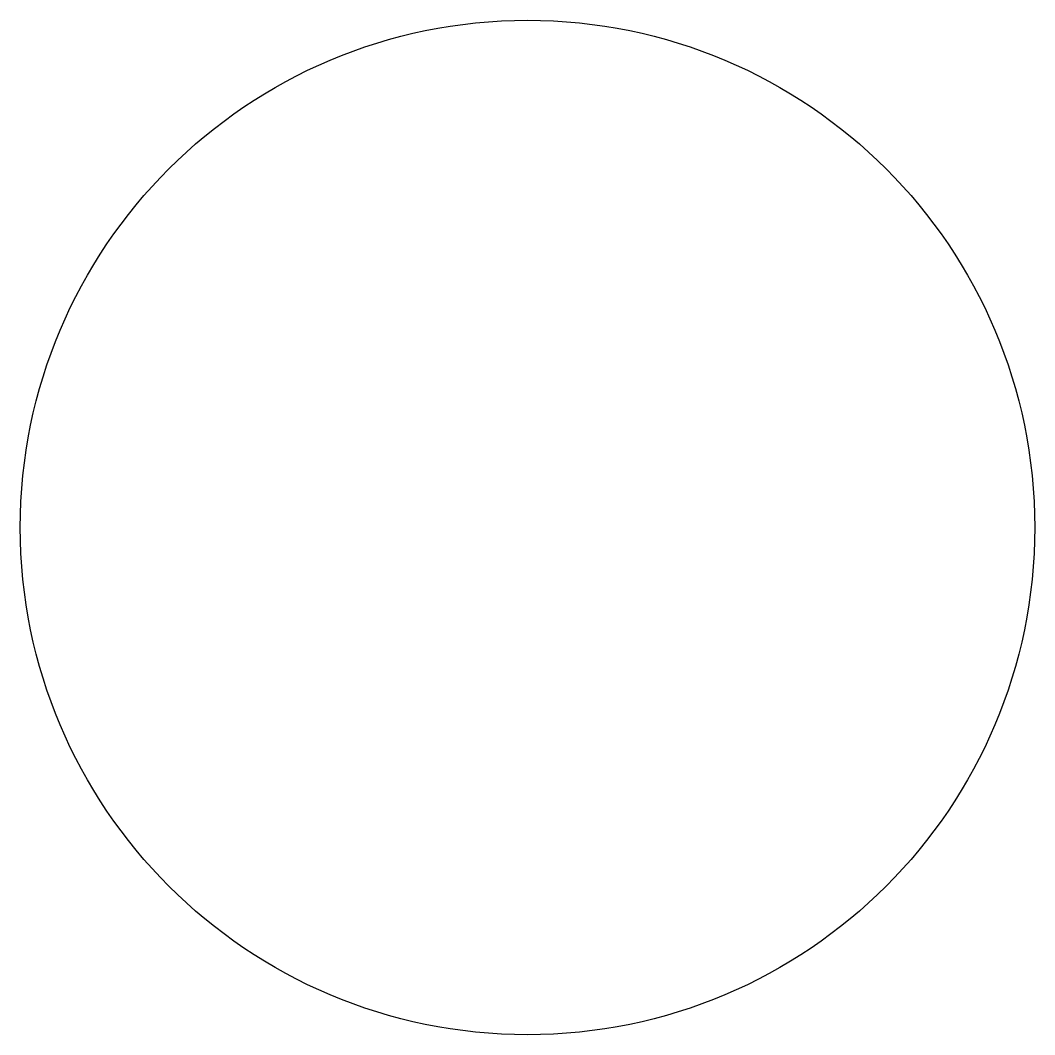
# Model space of a CAD drawing. Extents: x 17 to 19, y 76.5 to 78.5.
import ezdxf

# ---------------------------------------------------------------- set-up
doc = ezdxf.new("R2010")
doc.units = 0
doc.header["$LTSCALE"] = 10
doc.header["$MEASUREMENT"] = 0
doc.layers.get('0').update_dxf_attribs({"linetype": 'CONTINUOUS'})

msp = doc.modelspace()

# ---------------------------------------------------------------- linework, layer by layer
msp.add_circle((18, 77.5, 2), 1)

doc.saveas('drawing.dxf')
